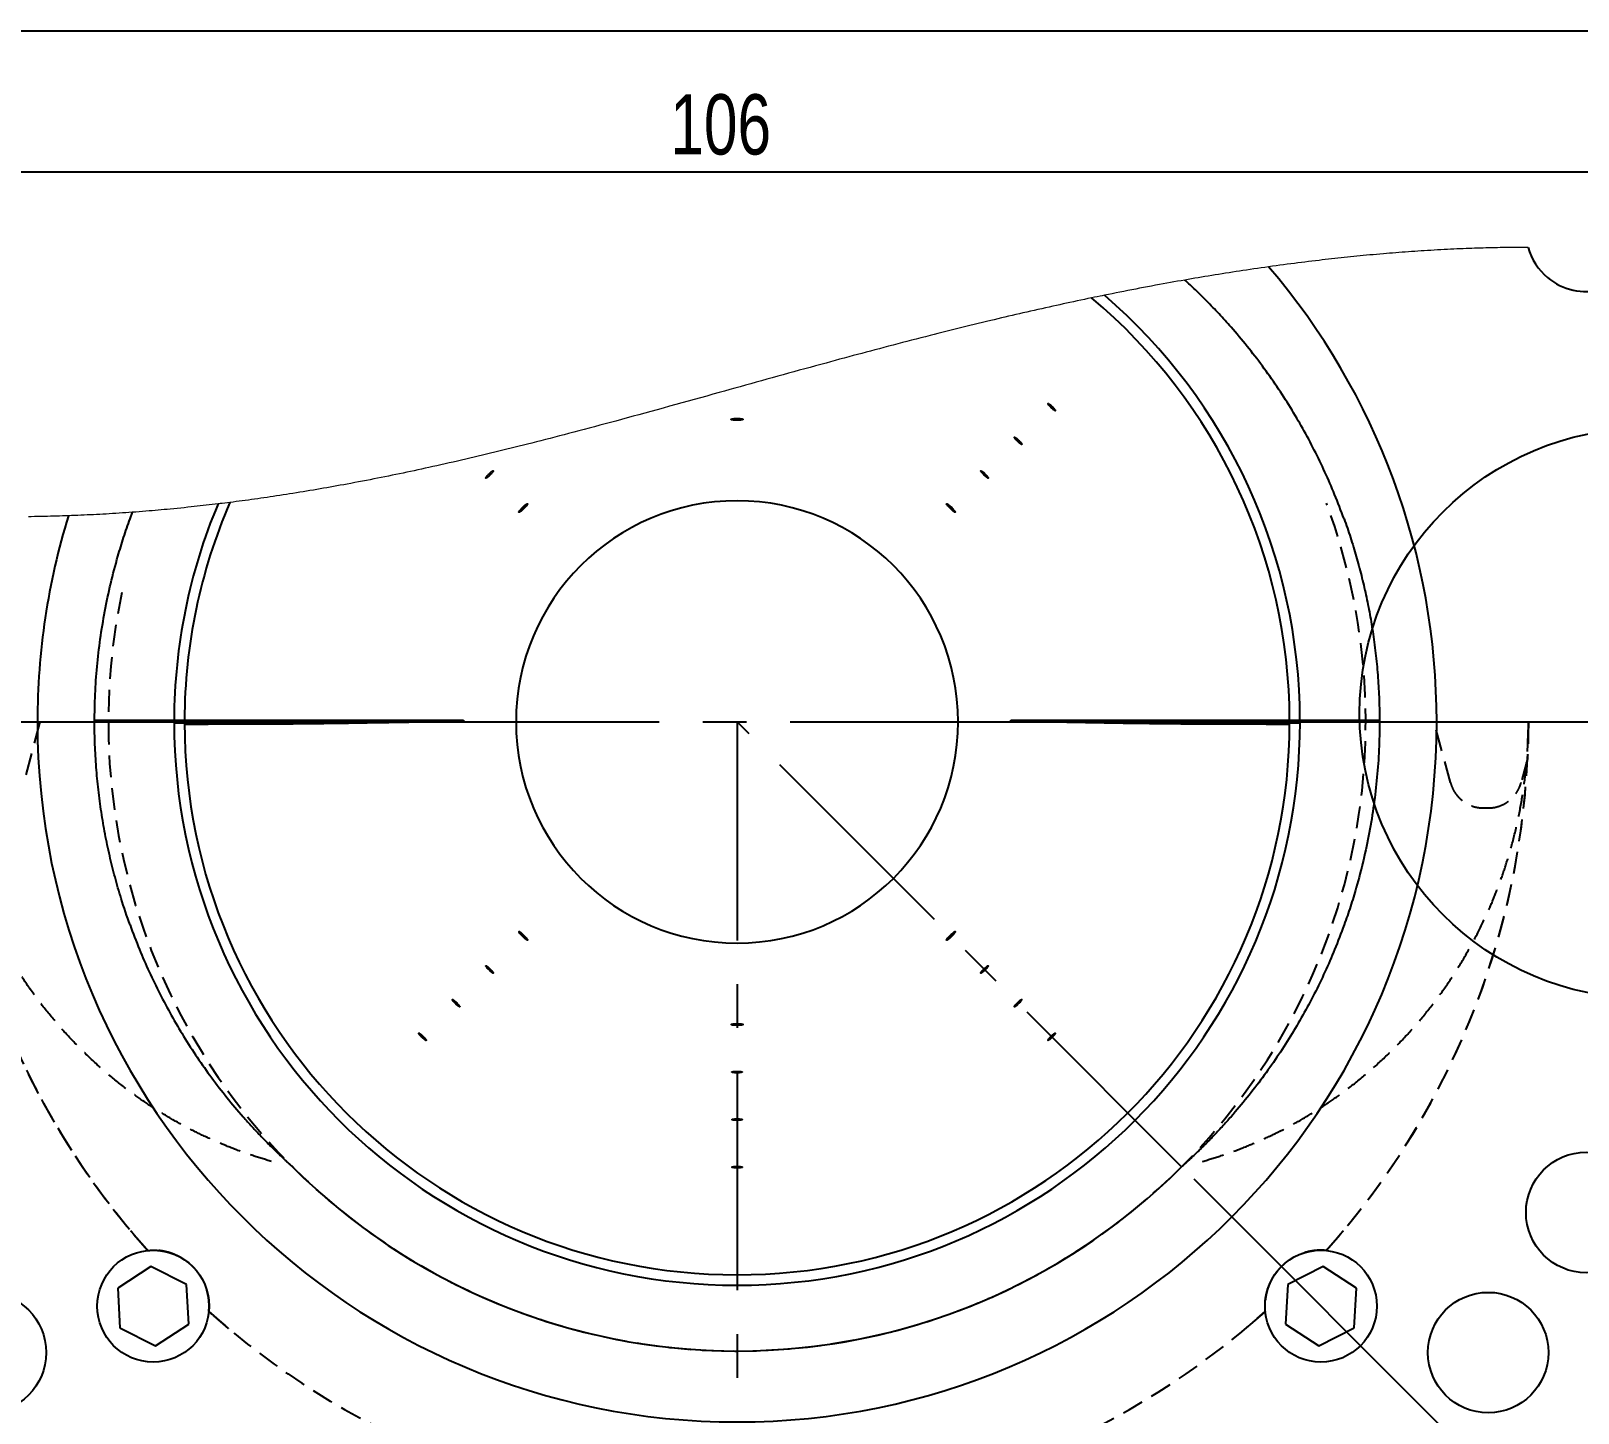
# Model space of a CAD drawing. Header units: millimetres. Extents: x 8 to 871, y 8 to 585.
# Drawn here: x 76.3 to 166.2, y 504.7 to 585 of the extents above; entities that cross this region are included whole.
import ezdxf

# ---------------------------------------------------------------- set-up
doc = ezdxf.new("R2010")
doc.units = ezdxf.units.MM
doc.linetypes.add('CENTERX2', pattern=[20.32, 12.7, -2.54, 2.54, -2.54])
doc.linetypes.add('HIDDEN', pattern=[1.905, 1.27, -0.635])
for name, color, linetype in [('CENTERLINE', 4, 'CENTERX2'), ('DETAIL', 3, 'Continuous'), ('DIMENSIONS', 2, 'Continuous'), ('HIDDEN', 3, 'HIDDEN')]:
    doc.layers.add(name, color=color, linetype=linetype)
doc.layers.add('OUTLINE', color=7, linetype='Continuous', lineweight=25)
doc.styles.add('SLDTEXTSTYLE0', font='TXT', dxfattribs={"width": 0.75})
doc.dimstyles.new('SLDDIMSTYLE2', dxfattribs={"dimtxt": 3.5, "dimasz": 2, "dimexe": 0, "dimexo": 0.0625, "dimgap": 0.875, "dimtad": 1, "dimrnd": 1e-09, "dimzin": 12, "dimdsep": 46, "dimtxsty": 'SLDTEXTSTYLE0', "dimsah": 1, "dimcen": 0.09, "dimadec": 0, "dimazin": 3, "dimtfac": 1, "dimtofl": 0, "dimtmove": 0, "dimatfit": 3, "dimfxl": 0, "dimfrac": 2, "dimtolj": 1, "dimtzin": 12, "dimarcsym": 0})
doc.dimstyles.new('SLDDIMSTYLE8', dxfattribs={"dimtxt": 3.5, "dimasz": 2, "dimexe": 0, "dimexo": 0.0625, "dimgap": 0.875, "dimtad": 1, "dimdec": 4, "dimzin": 12, "dimdsep": 46, "dimtxsty": 'SLDTEXTSTYLE0', "dimsah": 1, "dimcen": 0.09, "dimazin": 3, "dimtfac": 1, "dimtofl": 0, "dimtmove": 0, "dimatfit": 3, "dimfxl": 0, "dimfrac": 2, "dimtolj": 1, "dimtzin": 12, "dimarcsym": 0})

# ---------------------------------------------------------------- blocks, each defined once
blk = doc.blocks.new('_D_62')
at = {"layer": 'DIMENSIONS'}
for p, q in [((169.48, 544.855), (205.285, 544.855)), ((143.911, 518.303), (179.532, 482.682))]:
    blk.add_line(p, q, dxfattribs=at)
blk.add_arc((117.359, 544.855), 85.926, 315, 0, dxfattribs=at)
for points in [[(203.285, 544.855), (202.761, 542.861), (203.761, 542.849)], [(178.118, 484.096), (179.873, 485.178), (179.158, 485.876)]]:
    blk.add_solid(points, dxfattribs=at)
at = {"layer": 'DIMENSIONS', "char_height": 3.5, "attachment_point": 1, "rotation": 67.5, "style": 'SLDTEXTSTYLE0'}
for s, insert in [('Relief', (191.838, 511.917)), ('45°', (188.643, 504.204))]:
    blk.add_mtext(s, dxfattribs=dict(at, insert=insert))
blk = doc.blocks.new('_D_65')
at = {"layer": 'DIMENSIONS'}
for p, q in [((64.359, 545.855), (64.359, 578.811)), ((170.359, 545.855), (170.359, 578.811)), ((64.359, 576.811), (170.359, 576.811))]:
    blk.add_line(p, q, dxfattribs=at)
for points in [[(64.359, 576.811), (66.359, 576.311), (66.359, 577.311)], [(170.359, 576.811), (168.359, 577.311), (168.359, 576.311)]]:
    blk.add_solid(points, dxfattribs=at)
at = {"layer": 'DIMENSIONS', "insert": (113.48, 581.323), "char_height": 3.5, "attachment_point": 1, "style": 'SLDTEXTSTYLE0'}
blk.add_mtext('106', dxfattribs=at)

msp = doc.modelspace()

# ---------------------------------------------------------------- linework, layer by layer
at = {"color": 7, "linetype": 'Continuous', "lineweight": 18, "flags": 128}
msp.add_lwpolyline([(163.35102, 572.42438), (163.18734, 572.42447), (163.02356, 572.42425), (162.85967, 572.4237), (162.69567, 572.42285), (162.53158, 572.42167), (162.37031, 572.42022), (162.20895, 572.41846), (162.04749, 572.41641), (161.88595, 572.41406), (161.72101, 572.41135), (161.55598, 572.40834), (161.39086, 572.40502), (161.22565, 572.4014), (161.06035, 572.39747), (160.89496, 572.39324), (160.7295, 572.38871), (160.56395, 572.38388), (160.39832, 572.37876), (160.23261, 572.37333), (160.06682, 572.36761), (159.90096, 572.3616), (159.73503, 572.35529), (159.56902, 572.3487), (159.38634, 572.3411), (159.20357, 572.33316), (159.02072, 572.32487), (158.8378, 572.31624), (158.65479, 572.30726), (158.46062, 572.29736), (158.26637, 572.28708), (158.07204, 572.27642), (157.87764, 572.26538), (157.68317, 572.25396), (157.48863, 572.24217), (157.30514, 572.23071), (157.12161, 572.21892), (156.93801, 572.2068), (156.75437, 572.19436), (156.57068, 572.1816), (156.38694, 572.16851), (156.20316, 572.1551), (156.01933, 572.14137), (155.83547, 572.12733), (155.65157, 572.11297), (155.47092, 572.09856), (155.29024, 572.08385), (155.10953, 572.06884), (154.92879, 572.05354), (154.73359, 572.03668), (154.53836, 572.01948), (154.34311, 572.00193), (154.14783, 571.98405), (153.95254, 571.96583), (153.75724, 571.94728), (153.57308, 571.92948), (153.38892, 571.91139), (153.20475, 571.89301), (153.02058, 571.87434), (152.8364, 571.85538), (152.65223, 571.83613), (152.46806, 571.8166), (152.28389, 571.79678), (152.09974, 571.77668), (151.91559, 571.75631), (151.73474, 571.73603), (151.55391, 571.71548), (151.3731, 571.69466), (151.1923, 571.67359), (150.98688, 571.64932), (150.78149, 571.62472), (150.57613, 571.59979), (150.37081, 571.57452), (150.16552, 571.54893), (149.96028, 571.52301), (149.75509, 571.49677), (149.54995, 571.47021), (149.3351, 571.44205), (149.12031, 571.41353), (148.90558, 571.38468), (148.69093, 571.35548), (148.47635, 571.32595), (148.26184, 571.29608), (148.04648, 571.26575), (147.8312, 571.23509), (147.61601, 571.2041), (147.40092, 571.17278), (147.18592, 571.14114), (146.97102, 571.10917), (146.76849, 571.07875), (146.56607, 571.04804), (146.36374, 571.01705), (146.16151, 570.98579), (145.95939, 570.95426), (145.75738, 570.92245), (145.55548, 570.89038), (145.35369, 570.85805), (145.15202, 570.82545), (144.95048, 570.79259), (144.75265, 570.76006), (144.55495, 570.72729), (144.35737, 570.69427), (144.15992, 570.66101), (143.96764, 570.62837), (143.77548, 570.5955), (143.58345, 570.5624), (143.39156, 570.52909), (143.18016, 570.4921), (142.96892, 570.45485), (142.75786, 570.41734), (142.54697, 570.37957), (142.33627, 570.34155), (142.12575, 570.30327), (141.91542, 570.26474), (141.68428, 570.22207), (141.45337, 570.17911), (141.2227, 570.13585), (140.99229, 570.09231), (140.76212, 570.04848), (140.53221, 570.00438), (140.30257, 569.95999), (140.07319, 569.91533), (139.84408, 569.8704), (139.61525, 569.82521), (139.39078, 569.78057), (139.16659, 569.73567), (138.94268, 569.69054), (138.71905, 569.64516), (138.58932, 569.61869), (138.45968, 569.59215), (138.29593, 569.55848), (138.13233, 569.52468), (137.9689, 569.49076), (137.75804, 569.44677), (137.54744, 569.40257), (137.33711, 569.35817), (137.12704, 569.31357), (136.91724, 569.26878), (136.70769, 569.22379), (136.51035, 569.1812), (136.31324, 569.13844), (136.11636, 569.09551), (135.9197, 569.05241), (135.72327, 569.00916), (135.5043, 568.96069), (135.28561, 568.91202), (135.06718, 568.86316), (134.84903, 568.8141), (134.63115, 568.76485), (134.41353, 568.71542), (134.19619, 568.6658), (133.9791, 568.61599), (133.76885, 568.56752), (133.55884, 568.51889), (133.34908, 568.47009), (133.13956, 568.42113), (132.93027, 568.372), (132.72496, 568.3236), (132.51987, 568.27505), (132.31501, 568.22635), (132.11037, 568.17751), (131.86704, 568.11917), (131.62402, 568.06063), (131.38132, 568.0019), (131.13892, 567.94298), (130.89682, 567.88386), (130.65502, 567.82456), (130.42184, 567.76713), (130.18894, 567.70954), (129.95631, 567.65178), (129.72395, 567.59386), (129.49186, 567.53579), (129.26417, 567.4786), (129.03674, 567.42127), (128.80955, 567.3638), (128.58262, 567.3062), (128.31277, 567.23744), (128.04328, 567.1685), (127.77412, 567.09938), (127.50531, 567.03008), (127.23682, 566.96062), (126.96867, 566.89098), (126.70083, 566.8212), (126.43332, 566.75125), (126.16613, 566.68117), (125.89925, 566.61093), (125.63268, 566.54056), (125.36641, 566.47006), (125.11563, 566.40347), (124.86512, 566.33677), (124.61487, 566.26997), (124.36488, 566.20307), (124.11513, 566.13607), (123.85053, 566.06492), (123.5862, 565.99367), (123.32215, 565.92233), (123.05837, 565.8509), (122.79485, 565.77939), (122.5316, 565.70781), (122.22166, 565.62336), (121.91208, 565.53882), (121.60284, 565.4542), (121.29394, 565.36951), (120.97907, 565.28302), (120.66454, 565.19649), (120.35035, 565.1099), (120.03648, 565.02328), (119.72292, 564.93664), (119.40968, 564.84997), (119.09673, 564.7633), (118.78477, 564.67682), (118.47309, 564.59035), (118.16169, 564.5039), (117.85057, 564.41747), (117.53972, 564.33108), (117.23466, 564.24629), (116.92985, 564.16154), (116.62528, 564.07686), (116.32094, 563.99225), (115.95892, 563.89163), (115.59721, 563.79114), (115.23579, 563.69079), (114.87466, 563.5906), (114.5138, 563.49059), (114.1532, 563.39076), (113.79286, 563.29113), (113.43275, 563.19172), (113.07287, 563.09254), (112.71321, 562.99361), (112.35376, 562.89494), (111.9945, 562.79655), (111.65593, 562.70404), (111.31753, 562.61181), (110.97926, 562.51986), (110.64113, 562.4282), (110.30313, 562.33685), (109.99663, 562.25427), (109.69022, 562.17196), (109.38389, 562.08993), (109.07763, 562.00819), (108.77145, 561.92675), (108.47079, 561.84707), (108.17018, 561.76769), (107.86962, 561.68863), (107.5691, 561.6099), (107.3008, 561.53988), (107.03253, 561.47014), (106.76427, 561.40068), (106.49603, 561.3315), (106.22779, 561.26261), (105.95956, 561.19401), (105.69132, 561.12572), (105.42308, 561.05774), (105.18272, 560.9971), (104.94235, 560.93672), (104.70197, 560.8766), (104.46156, 560.81675), (104.22114, 560.75716), (103.98498, 560.69891), (103.74879, 560.64093), (103.51257, 560.58323), (103.27632, 560.5258), (103.03521, 560.4675), (102.79405, 560.40949), (102.55285, 560.35179), (102.31159, 560.29439), (102.07029, 560.23731), (101.82893, 560.18055), (101.5875, 560.12411), (101.34654, 560.06811), (101.10552, 560.01245), (100.86443, 559.95712), (100.62326, 559.90213), (100.38201, 559.84748), (100.145, 559.79414), (99.9079, 559.74115), (99.67072, 559.68849), (99.43346, 559.63619), (99.22154, 559.58979), (99.00955, 559.54367), (98.79748, 559.49783), (98.58533, 559.45229), (98.3731, 559.40704), (98.16078, 559.36208), (97.94839, 559.31743), (97.7359, 559.27307), (97.52333, 559.22902), (97.31066, 559.18528), (97.0979, 559.14185), (96.88504, 559.09873), (96.67208, 559.05593), (96.45902, 559.01345), (96.24586, 558.97129), (96.03259, 558.92946), (95.80905, 558.88599), (95.58539, 558.84288), (95.36161, 558.80014), (95.13771, 558.75777), (94.9137, 558.71577), (94.68956, 558.67414), (94.49274, 558.63791), (94.29582, 558.60198), (94.09881, 558.56633), (93.90171, 558.53099), (93.70452, 558.49594), (93.51077, 558.4618), (93.31692, 558.42796), (93.123, 558.39441), (92.92898, 558.36115), (92.73092, 558.32751), (92.53277, 558.29419), (92.33453, 558.26117), (92.1362, 558.22847), (91.93778, 558.19608), (91.73927, 558.16401), (91.54067, 558.13225), (91.35006, 558.10208), (91.15937, 558.07221), (90.96859, 558.04263), (90.77774, 558.01336), (90.5868, 557.98438), (90.39579, 557.9557), (90.21561, 557.92894), (90.03537, 557.90245), (89.85505, 557.87623), (89.67466, 557.85029), (89.4942, 557.82462), (89.31367, 557.79922), (89.13307, 557.7741), (88.9524, 557.74926), (88.77166, 557.7247), (88.59085, 557.70042), (88.4132, 557.67685), (88.23548, 557.65355), (88.0577, 557.63052), (87.87984, 557.60778), (87.7294, 557.58876), (87.57891, 557.56993), (87.42837, 557.55131), (87.30726, 557.53648), (87.18612, 557.52178), (87.01254, 557.50094), (86.83889, 557.48038), (86.66518, 557.46008), (86.4914, 557.44006), (86.31757, 557.4203), (86.14677, 557.40117), (85.97592, 557.3823), (85.805, 557.36369), (85.63403, 557.34536), (85.43041, 557.32387), (85.2267, 557.30277), (85.02292, 557.28205), (84.81904, 557.26172), (84.61509, 557.24177), (84.41104, 557.22221), (84.23608, 557.20575), (84.06106, 557.18958), (83.88598, 557.17371), (83.71084, 557.15812), (83.53563, 557.14282), (83.36037, 557.12781), (83.18504, 557.1131), (82.99211, 557.09726), (82.79911, 557.08177), (82.60604, 557.06664), (82.41289, 557.05188), (82.21967, 557.03748), (82.20455, 557.03636), (82.01134, 557.02236), (81.81805, 557.00872), (81.62469, 556.99545), (81.43126, 556.98254), (81.23776, 556.97001), (81.04418, 556.95784), (80.8616, 556.94671), (80.67896, 556.93592), (80.49625, 556.92546), (80.31348, 556.91533), (80.13065, 556.90554), (79.94775, 556.89609), (79.76479, 556.88697), (79.58177, 556.8782), (79.39868, 556.86976), (79.21554, 556.86168), (79.0356, 556.85407), (78.8556, 556.84679), (78.67555, 556.83984), (78.49543, 556.83324), (78.32232, 556.8272), (78.14916, 556.82148), (77.97594, 556.81608), (77.80267, 556.81098), (77.62935, 556.8062), (77.45596, 556.80174), (77.28253, 556.79759), (77.09169, 556.7934), (76.90078, 556.7896), (76.70981, 556.78618), (76.51877, 556.78315), (76.32767, 556.78051), (76.16837, 556.77861)], dxfattribs=at)
at = {"layer": 'CENTERLINE'}
for p, q in [((79.80918, 544.85491), (154.90918, 544.85491)), ((143.20394, 519.01015), (117.35918, 544.85491)), ((117.35918, 544.85491), (117.35918, 464.40584))]:
    msp.add_line(p, q, dxfattribs=at)
at = {"layer": 'DETAIL'}
msp.add_circle((170.10918, 545.35491), 16.55999, dxfattribs=at)
at = {"layer": 'HIDDEN'}
for p, q in [((76.83418, 544.85491), (80.00918, 544.85491)), ((154.70918, 544.85491), (157.88418, 544.85491)), ((163.30908, 542.70861), (162.94163, 541.33727)), ((161.00978, 539.85491), (160.75858, 539.85491))]:
    msp.add_line(p, q, dxfattribs=at)
at = {"layer": 'HIDDEN', "flags": 128}
for points in [[(76.83418, 544.85491), (76.36258, 543.09488), (75.89163, 541.33727)], [(158.82673, 541.33727), (158.35588, 543.09451), (157.88418, 544.85491)]]:
    msp.add_lwpolyline(points, dxfattribs=at)
at = {"layer": 'HIDDEN'}
for centre, radius, start, end in [((117.35918, 544.85491), 36.55, 168.1172225, 20.3631214), ((117.3592, 544.85491), 46.00002, 180.0000046, 221.8759797), ((117.35918, 544.85491), 46, 318.1240034, 0.0000003), ((117.3592, 544.85491), 46.00002, 182.6743219, 221.8759818), ((117.35918, 544.85491), 46.00001, 318.124011, 357.3256852), ((117.35918, 544.8549), 36.55, 224.9999969, 315.0000031), ((117.35918, 544.8549), 45.99999, 228.1240003, 266.8759965), ((117.35919, 544.85489), 45.99999, 273.1239975, 311.8760016)]:
    msp.add_arc(centre, radius, start, end, dxfattribs=at)
for points, knots in [([(90.29361, 519.32279), (89.93168, 519.43053), (89.20707, 519.64622), (88.13942, 520.03209), (87.08795, 520.46239), (86.04482, 520.94601), (85.01244, 521.48304), (83.99345, 522.07416), (83.00159, 522.71177), (81.96926, 523.44378), (80.90659, 524.28248), (79.82532, 525.23797), (78.79528, 526.25356), (77.82098, 527.32449), (76.90679, 528.4459), (76.05407, 529.61772), (75.26567, 530.83781), (74.54242, 532.10268), (73.93842, 533.30636), (73.43824, 534.43645), (73.02614, 535.48378), (72.65794, 536.54771), (72.30224, 537.73292), (71.97739, 539.04366), (71.70232, 540.4814), (71.50613, 541.93318), (71.38238, 543.39256), (71.36691, 544.36781), (71.35918, 544.85491)], [0, 0, 0, 0, 0.03321537, 0.06649963, 0.09981862, 0.13313751, 0.16761303, 0.20215815, 0.2367359, 0.2713085, 0.31345289, 0.35576689, 0.3981864, 0.44064448, 0.48307298, 0.52540523, 0.56807419, 0.61080309, 0.65352481, 0.68648815, 0.71949294, 0.75250854, 0.78550434, 0.82832245, 0.87124784, 0.91421413, 0.95715372, 1, 1, 1, 1]), ([(144.42475, 519.32279), (144.78668, 519.43053), (145.5113, 519.64622), (146.57894, 520.0321), (147.63042, 520.46239), (148.67354, 520.94601), (149.70593, 521.48304), (150.72491, 522.07416), (151.71677, 522.71177), (152.7491, 523.44378), (153.81178, 524.28248), (154.89305, 525.23798), (155.92309, 526.25356), (156.89738, 527.32449), (157.81158, 528.4459), (158.66429, 529.61772), (159.4527, 530.83781), (160.17595, 532.10268), (160.77995, 533.30636), (161.28012, 534.43645), (161.69222, 535.48378), (162.06043, 536.54771), (162.41612, 537.73292), (162.74098, 539.04366), (163.01605, 540.4814), (163.21224, 541.93318), (163.33599, 543.39256), (163.35146, 544.36781), (163.35918, 544.85491)], [0, 0, 0, 0, 0.03321542, 0.06649958, 0.09981857, 0.13313746, 0.16761299, 0.20215811, 0.23673585, 0.27130846, 0.31345285, 0.35576685, 0.39818644, 0.44064444, 0.48307302, 0.52540521, 0.56807416, 0.61080311, 0.65352484, 0.68648814, 0.71949292, 0.75250856, 0.78550433, 0.82832245, 0.87124783, 0.91421412, 0.95715372, 1, 1, 1, 1]), ([(163.35918, 544.85491), (163.3587, 544.69776), (163.35774, 544.38635), (163.35044, 543.92618), (163.33985, 543.49997), (163.32867, 543.1722), (163.31968, 542.94723), (163.31416, 542.81929), (163.3107, 542.74304), (163.30928, 542.71275), (163.30908, 542.70861)], [0, 0, 0, 0, 0.21957591, 0.43511873, 0.64303616, 0.81527805, 0.89335305, 0.95762056, 0.99421007, 1, 1, 1, 1]), ([(158.82673, 541.33727), (158.86077, 541.23138), (158.92853, 541.02057), (159.09298, 540.7324), (159.29725, 540.47682), (159.54158, 540.25633), (159.82096, 540.07793), (160.12455, 539.94922), (160.43987, 539.86981), (160.65237, 539.85987), (160.75858, 539.85491)], [0, 0, 0, 0, 0.1273149, 0.25347142, 0.37802763, 0.50136906, 0.62932864, 0.75644388, 0.87827082, 1, 1, 1, 1]), ([(161.00978, 539.85491), (161.12687, 539.86097), (161.36168, 539.87314), (161.70475, 539.96885), (162.02842, 540.12158), (162.31957, 540.32931), (162.56792, 540.58505), (162.74619, 540.84811), (162.86947, 541.10225), (162.91755, 541.25882), (162.94163, 541.33727)], [0, 0, 0, 0, 0.13418838, 0.26910086, 0.4054372, 0.54311088, 0.67707689, 0.81232842, 0.90596348, 1, 1, 1, 1]), ([(82.90454, 514.37742), (83.00738, 514.26198), (83.2225, 514.0205), (82.8634, 514.42299), (82.70354, 514.60594), (82.52697, 514.80928), (82.38737, 514.97206), (82.27991, 515.09829), (82.19482, 515.19907), (82.15917, 515.24135), (82.11858, 515.28966), (82.16489, 515.23462), (82.20069, 515.19201), (82.29031, 515.08606), (82.39955, 514.95782), (82.5434, 514.79031), (82.71401, 514.59362), (82.83824, 514.45265), (82.90454, 514.37742)], [0, 0, 0, 0, 0.10220838, 0.21380143, 0.31381784, 0.40037109, 0.47243618, 0.52950465, 0.57047805, 0.59468126, 0.60220834, 0.61150453, 0.63767548, 0.68022686, 0.73834156, 0.81177915, 0.8995491, 1, 1, 1, 1]), ([(151.81383, 514.37742), (151.71099, 514.26198), (151.49586, 514.0205), (151.85497, 514.42299), (152.01482, 514.60594), (152.1914, 514.80928), (152.33099, 514.97206), (152.43846, 515.09829), (152.52354, 515.19908), (152.5592, 515.24134), (152.59978, 515.28966), (152.55347, 515.23462), (152.51767, 515.19202), (152.42806, 515.08605), (152.31881, 514.95782), (152.17496, 514.7903), (152.00435, 514.59362), (151.88013, 514.45265), (151.81383, 514.37742)], [0, 0, 0, 0, 0.1022092, 0.21380308, 0.31381866, 0.40037192, 0.47243701, 0.52950548, 0.57047887, 0.59468288, 0.60220916, 0.61150455, 0.6376763, 0.68022688, 0.73834238, 0.81177916, 0.89954992, 1, 1, 1, 1]), ([(86.65323, 510.60371), (86.66071, 510.72169), (86.67573, 510.95884), (86.64893, 511.31604), (86.58579, 511.6711), (86.48101, 512.01942), (86.33762, 512.35635), (86.15948, 512.67206), (85.9492, 512.96191), (85.71252, 513.22399), (85.45207, 513.45671), (85.17145, 513.65689), (84.87605, 513.82464), (84.56486, 513.96115), (84.24111, 514.06381), (83.9091, 514.13166), (83.53009, 514.17232), (83.26303, 514.15754), (83.10798, 514.14895)], [0, 0, 0, 0, 0.061910427, 0.124440248, 0.187215353, 0.250641631, 0.314674372, 0.378794282, 0.440246394, 0.502012075, 0.563562893, 0.622970438, 0.682372627, 0.741327291, 0.800785263, 0.860044219, 0.918747331, 1, 1, 1, 1]), ([(83.10798, 514.14895), (83.22597, 514.15643), (83.46312, 514.17145), (83.82032, 514.14465), (84.17537, 514.08152), (84.52369, 513.97674), (84.86063, 513.83335), (85.17634, 513.6552), (85.46618, 513.44493), (85.72826, 513.20825), (85.96098, 512.94779), (86.16117, 512.66717), (86.32892, 512.37177), (86.46543, 512.06058), (86.56808, 511.73684), (86.63594, 511.40482), (86.6766, 511.02582), (86.66181, 510.75875), (86.65323, 510.60371)], [0, 0, 0, 0, 0.06191109, 0.12444029, 0.1872154, 0.25064221, 0.31467482, 0.37879506, 0.44024717, 0.50201193, 0.56356275, 0.62297121, 0.68237251, 0.74132731, 0.8007859, 0.86004422, 0.91874799, 1, 1, 1, 1]), ([(151.61038, 514.14895), (151.4924, 514.15643), (151.25525, 514.17145), (150.89804, 514.14465), (150.54299, 514.08152), (150.19467, 513.97674), (149.85774, 513.83335), (149.54203, 513.6552), (149.25218, 513.44493), (148.9901, 513.20825), (148.75738, 512.94779), (148.5572, 512.66717), (148.38945, 512.37177), (148.25294, 512.06058), (148.15028, 511.73684), (148.08243, 511.40482), (148.04177, 511.02582), (148.05655, 510.75875), (148.06513, 510.60371)], [0, 0, 0, 0, 0.0619111, 0.1244403, 0.18721541, 0.25064223, 0.31467485, 0.37879452, 0.44024717, 0.50201193, 0.56356276, 0.62297084, 0.68237247, 0.74132727, 0.80078587, 0.8600442, 0.91874796, 1, 1, 1, 1]), ([(148.06513, 510.60371), (148.05766, 510.72169), (148.04263, 510.95884), (148.06944, 511.31604), (148.13257, 511.6711), (148.23735, 512.01942), (148.38074, 512.35635), (148.55889, 512.67206), (148.76916, 512.96191), (149.00584, 513.22398), (149.26629, 513.45671), (149.54692, 513.65689), (149.84232, 513.82464), (150.1535, 513.96115), (150.47725, 514.06381), (150.80927, 514.13166), (151.18827, 514.17232), (151.45534, 514.15754), (151.61038, 514.14895)], [0, 0, 0, 0, 0.06191047, 0.12444035, 0.18721546, 0.25064157, 0.31467432, 0.37879457, 0.44024631, 0.50201201, 0.56356284, 0.62297093, 0.68237256, 0.74132724, 0.80078522, 0.86004419, 0.91874796, 1, 1, 1, 1]), ([(86.88169, 510.40026), (86.76626, 510.5031), (86.52478, 510.71823), (86.92726, 510.35912), (87.11022, 510.19927), (87.31356, 510.02269), (87.47634, 509.8831), (87.60256, 509.77563), (87.70335, 509.69056), (87.74562, 509.65489), (87.79394, 509.61431), (87.7389, 509.66061), (87.69629, 509.69642), (87.59033, 509.78603), (87.46209, 509.89527), (87.29458, 510.03913), (87.0979, 510.20974), (86.95693, 510.33396), (86.88169, 510.40026)], [0, 0, 0, 0, 0.10220883, 0.21380235, 0.31381802, 0.40037183, 0.47243604, 0.52950456, 0.57047847, 0.59468202, 0.60220879, 0.61150419, 0.63767596, 0.68022658, 0.7383418, 0.81177899, 0.89954983, 1, 1, 1, 1]), ([(147.83667, 510.40026), (147.95211, 510.5031), (148.19359, 510.71823), (147.7911, 510.35912), (147.60815, 510.19927), (147.40481, 510.02269), (147.24202, 509.8831), (147.1158, 509.77563), (147.01501, 509.69056), (146.97275, 509.65489), (146.92443, 509.61431), (146.97947, 509.66061), (147.02207, 509.69642), (147.12803, 509.78603), (147.25627, 509.89527), (147.42378, 510.03913), (147.62047, 510.20974), (147.76144, 510.33396), (147.83667, 510.40026)], [0, 0, 0, 0, 0.10220957, 0.21380381, 0.3138193, 0.400372, 0.47243702, 0.52950544, 0.57047927, 0.59468278, 0.60220953, 0.61150491, 0.63767663, 0.68022717, 0.73834229, 0.81177934, 0.89955002, 1, 1, 1, 1])]:
    msp.add_open_spline(points, degree=3, knots=knots, dxfattribs=at)
at = {"layer": 'OUTLINE'}
for p, q in [((8, 585), (832, 585)), ((82.06984, 556.6488), (82.21967, 557.03748)), ((71.85918, 544.85491), (76.68797, 544.85491)), ((76.68797, 544.85491), (80.00918, 544.85491)), ((80.00918, 544.85491), (84.63418, 544.85491)), ((80.0115, 544.95491), (84.63433, 544.95491)), ((84.63418, 544.85491), (88.2521, 544.85491)), ((84.6342, 544.82238), (86.35956, 544.85491)), ((84.63521, 544.8081), (84.84488, 544.80651)), ((84.64497, 544.95491), (84.84499, 544.95491)), ((84.84499, 544.95491), (85.23299, 544.95491)), ((92.41122, 544.85491), (85.23704, 544.74848)), ((85.25408, 544.95491), (87.26651, 544.95491)), ((86.35956, 544.85491), (88.2521, 544.85491)), ((88.22649, 544.95048), (88.22768, 544.95491)), ((88.2521, 544.85491), (92.41122, 544.85491)), ((88.2521, 544.85491), (91.22649, 544.85491)), ((91.19285, 544.95491), (100.40948, 544.95491)), ((98.46288, 544.85491), (92.41122, 544.85491)), ((98.46288, 544.85491), (100.40918, 544.85491)), ((100.40918, 544.85491), (101.2546, 544.85491)), ((100.40948, 544.95491), (101.25491, 544.95491)), ((101.2546, 544.85491), (103.96844, 544.85491)), ((101.25491, 544.95491), (101.45275, 544.95491)), ((101.45243, 544.85491), (103.96844, 544.85491)), ((103.96844, 544.85491), (104.50918, 544.85491)), ((130.20918, 544.85491), (130.74993, 544.85491)), ((130.74993, 544.85491), (133.46376, 544.85491)), ((130.74993, 544.85491), (133.26593, 544.85491)), ((133.26562, 544.95491), (133.46345, 544.95491)), ((133.46345, 544.95491), (134.30889, 544.95491)), ((133.46376, 544.85491), (134.30918, 544.85491)), ((134.30889, 544.95491), (143.52552, 544.95491)), ((134.30918, 544.85491), (136.25548, 544.85491)), ((142.30714, 544.85491), (136.25548, 544.85491)), ((149.48132, 544.74848), (142.30714, 544.85491)), ((146.46627, 544.85491), (142.30714, 544.85491)), ((146.46627, 544.85491), (143.49188, 544.85491)), ((148.3588, 544.85491), (146.46627, 544.85491)), ((150.08418, 544.85491), (146.46627, 544.85491)), ((147.45186, 544.95491), (149.46426, 544.95491)), ((148.3588, 544.85491), (150.08417, 544.82238)), ((149.48536, 544.95491), (149.87337, 544.95491)), ((149.87337, 544.95491), (150.07345, 544.95491)), ((149.87349, 544.80651), (150.08299, 544.8081)), ((150.08403, 544.95491), (154.70734, 544.95491)), ((150.08418, 544.85491), (154.70918, 544.85491)), ((154.70918, 544.85491), (158.0304, 544.85491)), ((158.0304, 544.85491), (170.35918, 544.85491)), ((158.0304, 544.85491), (168.4798, 544.85491)), ((83.28725, 513.21947), (81.35587, 511.95335)), ((85.34944, 512.17991), (83.28725, 513.21947)), ((151.43111, 513.21947), (149.36892, 512.17991)), ((153.3625, 511.95335), (151.43111, 513.21947)), ((81.35587, 511.95335), (81.48667, 509.64765)), ((85.48025, 509.87421), (85.34944, 512.17991)), ((149.36892, 512.17991), (149.23812, 509.87421)), ((153.2317, 509.64765), (153.3625, 511.95335)), ((81.48667, 509.64765), (83.54886, 508.60809)), ((83.54886, 508.60809), (85.48025, 509.87421)), ((149.23812, 509.87421), (151.1695, 508.60809)), ((151.1695, 508.60809), (153.2317, 509.64765))]:
    msp.add_line(p, q, dxfattribs=at)
at = {"layer": 'OUTLINE', "flags": 128}
for points in [[(87.2665, 544.95491), (87.76892, 544.95491), (88.24145, 544.95491), (88.68623, 544.95491), (89.09911, 544.95491), (89.47801, 544.95491), (89.82389, 544.95491), (90.13818, 544.95491), (90.41782, 544.95491), (90.66725, 544.95491), (90.87954, 544.95491), (91.0554, 544.95491), (91.19285, 544.95491)], [(88.2521, 544.85491), (88.23788, 544.86554), (88.22934, 544.89742), (88.22649, 544.95048)], [(143.52551, 544.95491), (143.65695, 544.95491), (143.82391, 544.95491), (144.02767, 544.95491), (144.2668, 544.95491), (144.53988, 544.95491), (144.84719, 544.95491), (145.19075, 544.95491), (145.56788, 544.95491), (145.98731, 544.95491), (146.44035, 544.95491), (146.92993, 544.95491), (147.45186, 544.95491)], [(146.46627, 544.85491), (146.48049, 544.86554), (146.48903, 544.89742), (146.49188, 544.95048)]]:
    msp.add_lwpolyline(points, dxfattribs=at)
at = {"layer": 'OUTLINE'}
for centre, radius in [((166.72263, 516.35491), 3.5), ((83.41806, 510.91378), 3.25), ((151.30031, 510.91378), 3.25), ((73.69465, 508.21601), 3.5), ((161.02372, 508.21601), 3.5)]:
    msp.add_circle(centre, radius, dxfattribs=at)
for centre, radius, start, end in [((166.70219, 573.33714), 3.47326, 195.2360696, 230.0698852), ((166.72201, 573.35162), 3.49709, 229.9732426, 339.4874318), ((117.36304, 544.85562), 40.66736, 359.9989902, 40.5539892), ((117.37256, 544.85797), 32.10893, 0.172755, 50.0998207), ((117.37012, 544.85741), 32.71406, 0.1707595, 49.2626819), ((117.35918, 544.85491), 12.85, 0.0000004, 179.9999996), ((117.19947, 544.86747), 40.51151, 162.8204484, 180.017768), ((117.33305, 544.85772), 32.69886, 157.2138009, 179.8297083), ((117.29024, 544.86235), 32.05335, 156.569792, 179.8344438), ((117.35918, 544.85491), 40.67122, 180.0000026, 359.9999974), ((117.35918, 544.85491), 32.725, 180.0000033, 359.9999967), ((117.35918, 544.85491), 32.12232, 180.0965543, 359.9030714), ((117.24287, 544.8552), 15.79044, 179.6382142, 180.0010676), ((117.35918, 544.85491), 12.85, 180.0000005, 359.9999995), ((117.09501, 544.854), 16.17093, 0.0032012, 0.357517), ((117.35918, 544.8549), 36.55, 224.9999969, 315.0000031)]:
    msp.add_arc(centre, radius, start, end, dxfattribs=at)
for points, knots in [([(152.64853, 556.6488), (152.46956, 557.12636), (152.12504, 558.04566), (151.54169, 559.37775), (150.92524, 560.65251), (150.25658, 561.90072), (149.53156, 563.13188), (148.74879, 564.34291), (147.9084, 565.53116), (147.01961, 566.68292), (146.17186, 567.69155), (145.38052, 568.56662), (144.65951, 569.31776), (144.07191, 569.89413), (143.64705, 570.29473), (143.47145, 570.4558), (143.39156, 570.52909)], [0, 0, 0, 0, 0.09080077, 0.17478934, 0.25884482, 0.34289529, 0.42686856, 0.51320167, 0.59959692, 0.6859585, 0.77219042, 0.83414812, 0.89602009, 0.95756851, 0.98069511, 1, 1, 1, 1]), ([(135.53712, 563.29934), (135.52477, 563.30863), (135.4985, 563.3284), (135.47244, 563.34897), (135.43016, 563.36268), (135.44197, 563.32121), (135.46936, 563.28902), (135.51536, 563.22879), (135.57566, 563.16406), (135.64395, 563.09429), (135.71116, 563.03186), (135.77424, 562.97638), (135.81476, 562.95084), (135.85501, 562.92043), (135.86591, 562.95424), (135.83424, 562.98658), (135.80048, 563.04087), (135.74222, 563.10477), (135.67671, 563.17413), (135.60759, 563.24042), (135.55966, 563.28049), (135.53712, 563.29934)], [0, 0, 0, 0, 0.03681424, 0.07829324, 0.0961755, 0.11308615, 0.15352818, 0.21499637, 0.29098095, 0.37310071, 0.45223362, 0.51962579, 0.56798123, 0.5928588, 0.60460046, 0.63782701, 0.69343991, 0.76578156, 0.84696002, 0.92801084, 1, 1, 1, 1]), ([(117.62876, 562.46321), (117.6112, 562.46585), (117.55952, 562.47361), (117.46875, 562.47991), (117.35686, 562.48294), (117.24592, 562.47923), (117.14535, 562.47413), (117.07455, 562.4566), (117.02101, 562.45567), (117.00544, 562.41783), (117.06403, 562.41158), (117.11972, 562.39886), (117.21806, 562.39351), (117.32541, 562.38979), (117.43913, 562.39118), (117.54196, 562.39444), (117.62827, 562.40623), (117.67753, 562.40911), (117.7194, 562.43474), (117.67165, 562.45715), (117.64633, 562.46073), (117.62876, 562.46321)], [0, 0, 0, 0, 0.03728446, 0.10972895, 0.1909391, 0.27196227, 0.34389199, 0.39890989, 0.43144118, 0.44288048, 0.46845684, 0.51745679, 0.58533424, 0.66471428, 0.74677496, 0.82239475, 0.88324486, 0.92288898, 0.93907663, 0.95772574, 1, 1, 1, 1]), ([(133.66174, 561.27982), (133.64747, 561.29271), (133.61377, 561.32315), (133.56057, 561.36571), (133.52441, 561.39056), (133.48158, 561.41267), (133.48352, 561.37371), (133.51314, 561.34273), (133.55403, 561.28508), (133.6137, 561.22127), (133.68086, 561.15146), (133.74916, 561.08777), (133.81218, 561.03002), (133.85849, 561.00218), (133.89471, 560.96834), (133.91701, 560.99404), (133.88387, 561.02945), (133.85542, 561.07857), (133.79803, 561.14232), (133.73427, 561.21142), (133.68603, 561.25691), (133.66174, 561.27982)], [0, 0, 0, 0, 0.04760827, 0.11242312, 0.15727682, 0.17846232, 0.19252554, 0.22954354, 0.28831375, 0.36271028, 0.44454423, 0.52472305, 0.59436458, 0.64588665, 0.67427598, 0.6850349, 0.71477506, 0.76743887, 0.83783629, 0.91831479, 1, 1, 1, 1]), ([(103.17599, 559.4508), (103.16907, 559.4479), (103.14393, 559.43737), (103.09986, 559.40417), (103.03828, 559.35426), (102.96986, 559.2908), (102.90179, 559.22138), (102.84199, 559.15583), (102.7964, 559.09453), (102.77002, 559.06144), (102.75788, 559.0194), (102.79956, 559.03279), (102.83199, 559.05999), (102.89245, 559.10688), (102.95726, 559.16737), (103.02696, 559.23586), (103.08932, 559.3027), (103.14425, 559.36599), (103.1701, 559.40473), (103.1991, 559.44675), (103.18175, 559.44979), (103.17599, 559.4508)], [0, 0, 0, 0, 0.01836248, 0.06661715, 0.13389901, 0.21295492, 0.2950797, 0.37121484, 0.43302228, 0.47396204, 0.49134689, 0.50874405, 0.54972001, 0.61160297, 0.68782492, 0.76996792, 0.84889969, 0.91588942, 0.96368785, 0.98796088, 1, 1, 1, 1]), ([(131.87447, 559.15574), (131.86188, 559.17025), (131.82755, 559.20985), (131.76821, 559.2716), (131.69901, 559.33636), (131.63514, 559.39418), (131.58297, 559.42529), (131.54944, 559.45783), (131.51889, 559.44159), (131.55145, 559.40309), (131.57778, 559.36009), (131.63455, 559.29707), (131.69757, 559.22939), (131.76739, 559.16158), (131.8316, 559.10152), (131.89067, 559.05772), (131.92206, 559.02929), (131.96255, 559.02183), (131.9449, 559.0646), (131.91954, 559.0994), (131.8913, 559.1347), (131.87447, 559.15574)], [0, 0, 0, 0, 0.04708944, 0.12845436, 0.20932589, 0.28079282, 0.33508268, 0.3667345, 0.37786472, 0.40432698, 0.45412853, 0.52256976, 0.60221247, 0.68421945, 0.75948274, 0.81971845, 0.85858208, 0.87410854, 0.89350097, 0.93655244, 1, 1, 1, 1]), ([(105.13551, 557.52016), (105.12392, 557.51292), (105.08719, 557.48999), (105.02503, 557.43982), (104.94647, 557.37019), (104.86558, 557.29032), (104.79351, 557.21151), (104.73078, 557.1368), (104.70229, 557.08974), (104.66924, 557.04125), (104.71004, 557.03174), (104.74639, 557.06936), (104.80962, 557.11123), (104.88313, 557.18048), (104.96415, 557.25746), (105.04005, 557.33799), (105.10889, 557.41128), (105.1465, 557.47101), (105.18594, 557.50916), (105.16751, 557.54483), (105.14875, 557.53036), (105.13551, 557.52016)], [0, 0, 0, 0, 0.02870264, 0.09097149, 0.16741591, 0.24965153, 0.32861548, 0.39564903, 0.44354092, 0.46792983, 0.4799279, 0.51370748, 0.56984649, 0.64260743, 0.72398745, 0.80492999, 0.876456, 0.93074121, 0.96231483, 0.97341561, 1, 1, 1, 1]), ([(130.02443, 557.07858), (130.0172, 557.09017), (129.99426, 557.1269), (129.94409, 557.18906), (129.87446, 557.26762), (129.7946, 557.34851), (129.71579, 557.42058), (129.64108, 557.48331), (129.59401, 557.51179), (129.54553, 557.54485), (129.53601, 557.50405), (129.57363, 557.4677), (129.61551, 557.40446), (129.68476, 557.33096), (129.76174, 557.24993), (129.84227, 557.17403), (129.91556, 557.1052), (129.97529, 557.06759), (130.01344, 557.02814), (130.04911, 557.04658), (130.03464, 557.06534), (130.02443, 557.07858)], [0, 0, 0, 0, 0.028703, 0.09097187, 0.167415886, 0.249651992, 0.328615003, 0.395648579, 0.443540664, 0.467929801, 0.47992787, 0.513707777, 0.569846405, 0.64260694, 0.723987899, 0.804929991, 0.876456023, 0.93074177, 0.962314243, 0.973415599, 1, 1, 1, 1]), ([(80.00918, 544.85491), (80.01638, 545.3914), (80.03078, 546.46468), (80.14672, 548.07099), (80.33255, 549.68108), (80.59699, 551.29121), (80.93847, 552.89767), (81.3138, 554.32356), (81.69379, 555.57368), (81.94444, 556.2903), (82.06984, 556.6488)], [0, 0, 0, 0, 0.13376086, 0.26759332, 0.40135366, 0.53778328, 0.67428835, 0.81071636, 0.90530774, 1, 1, 1, 1]), ([(152.64853, 556.6488), (152.77459, 556.28832), (153.02677, 555.56724), (153.35959, 554.47064), (153.65974, 553.36086), (153.92308, 552.23779), (154.14989, 551.10293), (154.34535, 549.92155), (154.50447, 548.69432), (154.62237, 547.4198), (154.69335, 546.1395), (154.70918, 545.28314), (154.70918, 544.85497), (154.70918, 544.85491)], [0, 0, 0, 0, 0.09521202, 0.19045048, 0.28566369, 0.38182371, 0.47801079, 0.5741716, 0.68033495, 0.78649853, 0.89324092, 0.99998338, 1, 1, 1, 1]), ([(82.06984, 533.06101), (81.89333, 533.57177), (81.57675, 534.48784), (81.1923, 535.83255), (80.88086, 537.08131), (80.61665, 538.34102), (80.39731, 539.6189), (80.22492, 540.91386), (80.10064, 542.22445), (80.02587, 543.53877), (80.00918, 544.41626), (80.00918, 544.85484), (80.00918, 544.85491)], [0, 0, 0, 0, 0.13471986, 0.2416209, 0.3485958, 0.45557123, 0.56247389, 0.67181175, 0.78122824, 0.89064496, 0.99998338, 1, 1, 1, 1]), ([(84.84488, 544.80651), (84.90523, 544.80633), (85.00755, 544.80603), (85.13319, 544.80209), (85.20182, 544.80478), (85.22793, 544.8011), (85.23068, 544.80071)], [0, 0, 0, 0, 0.46901048, 0.79507384, 0.97844518, 1, 1, 1, 1]), ([(85.24744, 544.73288), (85.31497, 544.73301), (85.56805, 544.73349), (86.02323, 544.73426), (86.62877, 544.73522), (87.04875, 544.73581), (87.26662, 544.73612)], [0, 0, 0, 0, 0.10032476, 0.37601944, 0.67629063, 1, 1, 1, 1]), ([(87.26661, 544.73612), (87.43408, 544.73636), (87.75905, 544.73683), (88.23228, 544.7376), (88.67566, 544.7384), (89.08783, 544.73923), (89.46705, 544.7401), (89.81341, 544.741), (90.12667, 544.74193), (90.40779, 544.7429), (90.65491, 544.7439), (90.86743, 544.74495), (91.04262, 544.74598), (91.14706, 544.74687), (91.19287, 544.74727)], [0, 0, 0, 0, 0.12795846, 0.24830559, 0.36158317, 0.46673849, 0.56324357, 0.65133654, 0.73138367, 0.802606, 0.86613454, 0.92020168, 0.96499346, 1, 1, 1, 1]), ([(91.19287, 544.74727), (93.10432, 544.76956), (95.52778, 544.79782), (97.95094, 544.84495), (98.46288, 544.85491)], [0, 0, 0, 0, 0.78872796, 1, 1, 1, 1]), ([(136.25548, 544.85491), (137.70846, 544.82811), (140.13167, 544.78342), (142.55516, 544.7576), (143.5255, 544.74727)], [0, 0, 0, 0, 0.59960869, 1, 1, 1, 1]), ([(143.5255, 544.74727), (143.5693, 544.74689), (143.66876, 544.74603), (143.83614, 544.74504), (144.03941, 544.74401), (144.27806, 544.74303), (144.55123, 544.74206), (144.8592, 544.74113), (145.20186, 544.74022), (145.58189, 544.73934), (145.99842, 544.73848), (146.45243, 544.73765), (146.94061, 544.73685), (147.27777, 544.73637), (147.45175, 544.73612)], [0, 0, 0, 0, 0.0334742, 0.07599598, 0.12789087, 0.18879554, 0.25834471, 0.33661433, 0.42411391, 0.52016698, 0.62699185, 0.7423778, 0.86706775, 1, 1, 1, 1]), ([(147.45174, 544.73612), (147.67523, 544.73581), (148.10557, 544.73519), (148.72529, 544.73421), (149.17821, 544.73344), (149.42429, 544.73297), (149.48099, 544.73286)], [0, 0, 0, 0, 0.33040208, 0.63620265, 0.91617906, 1, 1, 1, 1]), ([(149.48748, 544.80071), (149.48999, 544.80109), (149.51464, 544.80476), (149.58217, 544.80191), (149.7081, 544.8061), (149.81193, 544.80636), (149.87349, 544.80651)], [0, 0, 0, 0, 0.01964746, 0.19358122, 0.52193066, 1, 1, 1, 1]), ([(154.70918, 544.85491), (154.70198, 544.31841), (154.68758, 543.24514), (154.57164, 541.63882), (154.38582, 540.02873), (154.12137, 538.4186), (153.77989, 536.81214), (153.40456, 535.38625), (153.02458, 534.13613), (152.77392, 533.41951), (152.64853, 533.06101)], [0, 0, 0, 0, 0.13376086, 0.26759332, 0.40135362, 0.53778328, 0.67428835, 0.81071636, 0.90530775, 1, 1, 1, 1]), ([(82.06984, 533.06101), (82.24881, 532.58345), (82.59332, 531.66415), (83.17667, 530.33206), (83.79312, 529.05731), (84.46178, 527.80909), (85.18681, 526.57794), (85.96958, 525.3669), (86.80997, 524.17866), (87.69875, 523.02689), (88.49023, 522.08528), (89.16137, 521.33726), (89.69613, 520.76745), (90.24305, 520.21038), (90.70841, 519.75714), (91.03834, 519.44641), (91.22666, 519.27201), (91.35699, 519.15263), (91.44875, 519.06939), (91.497, 519.02585), (91.50958, 519.01452), (91.51357, 519.01093), (91.51443, 519.01015)], [0, 0, 0, 0, 0.08945406, 0.17219696, 0.25500576, 0.33780964, 0.42053757, 0.50559012, 0.59070399, 0.67578471, 0.76073781, 0.80642775, 0.85207498, 0.89781458, 0.94336958, 0.96602512, 0.97732184, 0.9883969, 0.99703143, 0.99905655, 0.99979755, 1, 1, 1, 1]), ([(105.16976, 532.21011), (105.16328, 532.22049), (105.14208, 532.25449), (105.09368, 532.31255), (105.02568, 532.38842), (104.94689, 532.46923), (104.86735, 532.54395), (104.79406, 532.61176), (104.73952, 532.64497), (104.69801, 532.68485), (104.67059, 532.65618), (104.70897, 532.61416), (104.74137, 532.55739), (104.80786, 532.48272), (104.88203, 532.40221), (104.96374, 532.32443), (105.03908, 532.25595), (105.10684, 532.21081), (105.14409, 532.17667), (105.18885, 532.17784), (105.177, 532.19787), (105.16976, 532.21011)], [0, 0, 0, 0, 0.02569851, 0.08412208, 0.15831283, 0.24009538, 0.32036496, 0.39022512, 0.44206095, 0.47079865, 0.48153673, 0.51093063, 0.56328291, 0.63346274, 0.71384862, 0.79558442, 0.86967936, 0.92805712, 0.96464928, 0.97841306, 1, 1, 1, 1]), ([(129.97075, 532.55459), (129.98153, 532.56908), (130.00442, 532.59987), (130.02822, 532.63046), (130.04379, 532.67991), (129.99551, 532.6657), (129.95818, 532.63349), (129.88819, 532.57939), (129.8129, 532.50879), (129.73155, 532.42908), (129.65859, 532.35088), (129.59362, 532.27761), (129.56356, 532.23078), (129.52796, 532.18395), (129.56762, 532.17148), (129.60554, 532.20801), (129.6693, 532.24728), (129.74415, 532.31496), (129.82518, 532.39134), (129.90241, 532.47208), (129.94889, 532.5282), (129.97075, 532.55459)], [0, 0, 0, 0, 0.03685957, 0.07831976, 0.09619335, 0.11310983, 0.15356303, 0.21504959, 0.29105604, 0.37317286, 0.45226068, 0.51956772, 0.56780118, 0.59253428, 0.60434409, 0.63770869, 0.69342244, 0.76582119, 0.84700905, 0.92803754, 1, 1, 1, 1]), ([(152.64853, 533.06101), (152.46956, 532.58345), (152.12504, 531.66415), (151.54169, 530.33206), (150.92524, 529.05731), (150.25658, 527.8091), (149.53156, 526.57794), (148.74879, 525.3669), (147.9084, 524.17865), (147.01962, 523.02689), (146.22814, 522.08527), (145.55699, 521.33726), (145.02223, 520.76745), (144.47531, 520.21038), (144.00996, 519.75714), (143.68002, 519.44641), (143.4917, 519.27201), (143.36138, 519.15262), (143.2696, 519.0694), (143.22136, 519.02585), (143.20879, 519.01453), (143.20479, 519.01093), (143.20394, 519.01015)], [0, 0, 0, 0, 0.08945406, 0.17219697, 0.25500578, 0.33780966, 0.42053749, 0.50559015, 0.59070403, 0.67578476, 0.76073773, 0.80642767, 0.85207497, 0.89781457, 0.94336966, 0.9660252, 0.97732184, 0.9883969, 0.99703151, 0.99905647, 0.99979763, 1, 1, 1, 1]), ([(103.12687, 530.28626), (103.13553, 530.28103), (103.15196, 530.2711), (103.18359, 530.24837), (103.19332, 530.28265), (103.16095, 530.31411), (103.12598, 530.36792), (103.06686, 530.431), (103.00112, 530.50044), (102.93192, 530.56566), (102.86894, 530.62457), (102.81679, 530.65751), (102.7845, 530.69075), (102.75262, 530.67679), (102.78358, 530.63694), (102.80869, 530.59409), (102.86403, 530.53014), (102.92645, 530.46212), (102.99608, 530.3943), (103.06231, 530.33454), (103.10695, 530.30115), (103.12687, 530.28626)], [0, 0, 0, 0, 0.027651084, 0.05247944, 0.064258797, 0.097591542, 0.153352342, 0.225859682, 0.307155829, 0.388209814, 0.460029218, 0.514760026, 0.54686433, 0.558136527, 0.584191828, 0.633606304, 0.701753595, 0.781267366, 0.863388521, 0.939060218, 1, 1, 1, 1]), ([(131.92783, 530.62259), (131.93306, 530.63125), (131.94299, 530.64769), (131.96572, 530.67931), (131.93144, 530.68904), (131.89997, 530.65668), (131.84616, 530.6217), (131.78308, 530.56259), (131.71365, 530.49685), (131.64843, 530.42764), (131.58952, 530.36467), (131.55658, 530.31251), (131.52334, 530.28023), (131.5373, 530.24834), (131.57715, 530.2793), (131.62, 530.30441), (131.68395, 530.35975), (131.75196, 530.42217), (131.81979, 530.4918), (131.87955, 530.55803), (131.91293, 530.60268), (131.92783, 530.62259)], [0, 0, 0, 0, 0.02765046, 0.05247858, 0.06425723, 0.09759066, 0.1533515, 0.22585889, 0.30715509, 0.38820859, 0.46002868, 0.51475786, 0.54686254, 0.55813509, 0.58419139, 0.63360653, 0.70175328, 0.78126711, 0.86338776, 0.93905851, 1, 1, 1, 1]), ([(100.82235, 528.69331), (100.82882, 528.68325), (100.8492, 528.65152), (100.89308, 528.59795), (100.95347, 528.5305), (101.02218, 528.46133), (101.08928, 528.3998), (101.15292, 528.34692), (101.19144, 528.32236), (101.23361, 528.296), (101.23795, 528.33271), (101.20684, 528.36371), (101.16919, 528.41947), (101.10985, 528.48286), (101.04345, 528.55253), (100.9746, 528.61702), (100.9116, 528.67552), (100.86198, 528.70582), (100.82799, 528.73982), (100.80021, 528.72015), (100.81309, 528.70453), (100.82235, 528.69331)], [0, 0, 0, 0, 0.029326166, 0.092423778, 0.169340305, 0.251625515, 0.330196037, 0.396414992, 0.443166684, 0.466327172, 0.479023927, 0.514040318, 0.571190802, 0.644583802, 0.726155518, 0.806844232, 0.877708703, 0.931009772, 0.961441113, 0.972284236, 1, 1, 1, 1]), ([(133.84852, 528.62697), (133.85806, 528.63947), (133.87847, 528.66621), (133.89863, 528.69296), (133.91506, 528.73564), (133.87421, 528.72675), (133.84257, 528.69871), (133.78308, 528.6542), (133.71868, 528.59409), (133.64886, 528.52612), (133.58606, 528.45858), (133.52969, 528.3955), (133.5037, 528.3533), (133.47177, 528.31418), (133.50345, 528.29966), (133.53652, 528.33198), (133.58939, 528.36396), (133.65324, 528.42195), (133.72248, 528.48698), (133.78909, 528.5562), (133.82947, 528.60429), (133.84852, 528.62697)], [0, 0, 0, 0, 0.03736944, 0.0799114, 0.09880529, 0.11477284, 0.15415045, 0.21479053, 0.29029885, 0.37234965, 0.45182566, 0.51992996, 0.56927516, 0.59523193, 0.6065311, 0.63868397, 0.69339585, 0.7651529, 0.84613367, 0.92740194, 1, 1, 1, 1]), ([(117.51369, 527.23339), (117.53464, 527.23482), (117.58228, 527.23805), (117.64224, 527.25274), (117.69485, 527.25365), (117.71438, 527.29043), (117.65616, 527.29852), (117.6019, 527.31031), (117.50421, 527.31622), (117.39734, 527.31993), (117.28344, 527.3188), (117.18026, 527.31547), (117.0924, 527.30428), (117.04321, 527.3006), (116.99884, 527.27664), (117.04458, 527.25256), (117.09364, 527.2464), (117.1825, 527.2334), (117.28608, 527.22857), (117.39962, 527.22706), (117.47618, 527.23131), (117.51369, 527.23339)], [0, 0, 0, 0, 0.04381478, 0.09960213, 0.13305263, 0.14489972, 0.16955137, 0.21770127, 0.28496524, 0.36404737, 0.44616425, 0.52218301, 0.58372853, 0.62426755, 0.64125241, 0.65905725, 0.70043648, 0.76258575, 0.83892816, 0.92108406, 1, 1, 1, 1]), ([(98.89734, 526.69946), (98.90727, 526.68668), (98.93598, 526.64972), (98.9895, 526.58995), (99.05706, 526.52031), (99.12536, 526.45736), (99.1892, 526.40107), (99.23413, 526.37506), (99.27243, 526.34271), (99.29072, 526.37169), (99.25698, 526.40518), (99.22612, 526.45552), (99.16759, 526.51854), (99.10294, 526.58751), (99.0333, 526.65374), (98.96993, 526.71298), (98.91455, 526.74998), (98.8834, 526.78134), (98.84722, 526.77575), (98.87407, 526.73395), (98.88803, 526.71326), (98.89734, 526.69946)], [0, 0, 0, 0, 0.03966283, 0.11473346, 0.19673411, 0.27660744, 0.3455576, 0.39611894, 0.42344974, 0.43436659, 0.46518575, 0.51881836, 0.58991256, 0.67069645, 0.75220807, 0.82540454, 0.88225661, 0.91691518, 0.92939381, 0.95291332, 1, 1, 1, 1]), ([(135.80361, 526.67697), (135.81291, 526.68932), (135.83267, 526.71559), (135.85324, 526.74164), (135.86696, 526.78393), (135.82549, 526.77212), (135.7933, 526.74473), (135.73306, 526.69873), (135.66834, 526.63843), (135.59857, 526.57014), (135.53614, 526.50293), (135.48065, 526.43985), (135.45512, 526.39932), (135.42471, 526.35908), (135.45852, 526.34817), (135.49086, 526.37985), (135.54514, 526.41361), (135.60905, 526.47187), (135.6784, 526.53737), (135.74469, 526.6065), (135.78476, 526.65442), (135.80361, 526.67697)], [0, 0, 0, 0, 0.03681427, 0.07829411, 0.0961781, 0.11308708, 0.15352915, 0.21499644, 0.29098007, 0.37310098, 0.45223397, 0.51962717, 0.56798391, 0.59286149, 0.60460231, 0.63782888, 0.69344061, 0.76578134, 0.84695773, 0.92801077, 1, 1, 1, 1]), ([(117.4676, 524.47584), (117.48621, 524.47692), (117.52944, 524.47941), (117.59072, 524.48956), (117.63282, 524.49323), (117.66789, 524.51645), (117.62607, 524.53423), (117.58373, 524.53904), (117.50598, 524.54786), (117.41688, 524.55096), (117.31903, 524.55151), (117.22823, 524.54825), (117.14586, 524.54192), (117.10127, 524.53326), (117.05276, 524.52292), (117.07571, 524.49363), (117.11945, 524.49247), (117.18564, 524.47848), (117.27248, 524.47451), (117.36854, 524.47179), (117.4347, 524.4745), (117.4676, 524.47584)], [0, 0, 0, 0, 0.04593904, 0.10667322, 0.14623747, 0.16239195, 0.1810666, 0.22339746, 0.28632149, 0.36312817, 0.44532642, 0.52377811, 0.58981077, 0.63630068, 0.65917762, 0.67202992, 0.70725862, 0.76451296, 0.83789788, 0.91939, 1, 1, 1, 1]), ([(117.50231, 521.71644), (117.51996, 521.71768), (117.55967, 521.72048), (117.60566, 521.73294), (117.65345, 521.73394), (117.65921, 521.76765), (117.60926, 521.77034), (117.55836, 521.78295), (117.47322, 521.78698), (117.38028, 521.79028), (117.28321, 521.7886), (117.19567, 521.78564), (117.12463, 521.7742), (117.08207, 521.77274), (117.05094, 521.74775), (117.09558, 521.73175), (117.13836, 521.72444), (117.21799, 521.7152), (117.30782, 521.7113), (117.40534, 521.7107), (117.47057, 521.71457), (117.50231, 521.71644)], [0, 0, 0, 0, 0.04266697, 0.09603163, 0.12658919, 0.13745564, 0.16502098, 0.2158105, 0.2849487, 0.36490879, 0.44682197, 0.52159501, 0.58100514, 0.61882591, 0.63350254, 0.65390594, 0.69798043, 0.76220851, 0.83973114, 0.92202329, 1, 1, 1, 1]), ([(117.43159, 518.95088), (117.45116, 518.95178), (117.49785, 518.95393), (117.56841, 518.95972), (117.61447, 518.97084), (117.66409, 518.97945), (117.64607, 519.01034), (117.60107, 519.00988), (117.53787, 519.02327), (117.4514, 519.02619), (117.35573, 519.02881), (117.26076, 519.02591), (117.17462, 519.02288), (117.1149, 519.00913), (117.06839, 519.00964), (117.05656, 518.97701), (117.10667, 518.97119), (117.15505, 518.9586), (117.23952, 518.9528), (117.33187, 518.94873), (117.39801, 518.95016), (117.43159, 518.95088)], [0, 0, 0, 0, 0.04851349, 0.115711, 0.16379395, 0.18838184, 0.20028076, 0.23386156, 0.28982559, 0.36245935, 0.4437975, 0.52480999, 0.59651657, 0.65107495, 0.68298182, 0.69418907, 0.72044098, 0.77003795, 0.83831779, 0.91789521, 1, 1, 1, 1])]:
    msp.add_open_spline(points, degree=3, knots=knots, dxfattribs=at)

# ---------------------------------------------------------------- dimensions: what is measured, and where the dimension line sits
at = {"layer": 'DIMENSIONS'}
dim = msp.add_linear_dim(base=(170.35918, 576.81118), p1=(64.35918, 544.85491), p2=(170.35918, 544.85491), angle=0, dimstyle='SLDDIMSTYLE2', dxfattribs=at)
dim.commit()
dim.dimension.update_dxf_attribs({"geometry": '_D_65', "text_midpoint": (117.35918, 576.81118), "dimtype": 160})
dim = msp.add_angular_dim_2l(base=(196.74404, 511.97262), line1=((143.20394, 519.01015), (117.35918, 544.85491)), line2=((154.70918, 544.85491), (168.4798, 544.85491)), text='<> Relief', dimstyle='SLDDIMSTYLE8', dxfattribs=at)
dim.commit()
dim.dimension.update_dxf_attribs({"geometry": '_D_62', "text_midpoint": (196.74404, 511.97262), "dimtype": 162})

doc.saveas('drawing.dxf')
